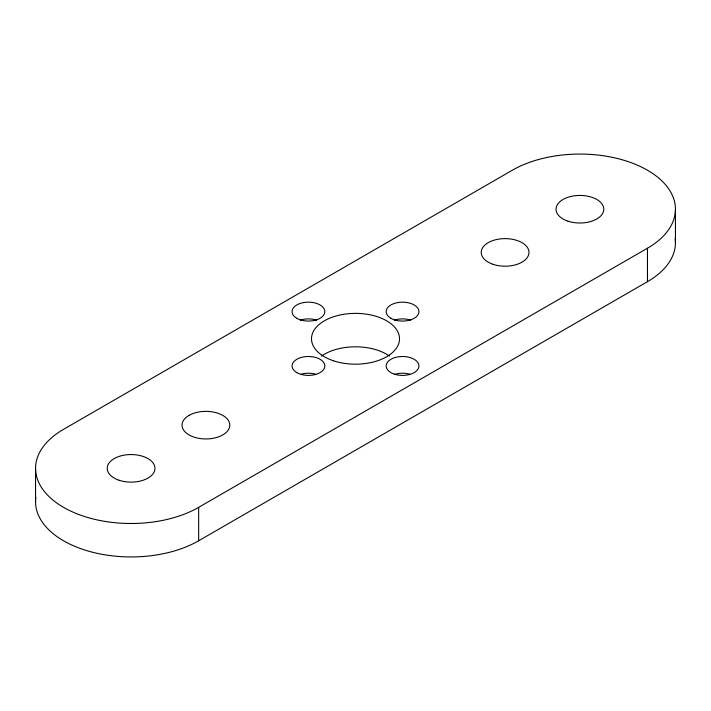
<?xml version="1.0" encoding="UTF-8"?>
<svg xmlns="http://www.w3.org/2000/svg" width="711" height="711" viewBox="0 0 711 711"><rect width="100%" height="100%" fill="white"/><g stroke="black" fill="none" stroke-linecap="round" stroke-linejoin="round"><path stroke-width="1.07" d="M198.662 507.343L647.463 248.228A95.55 55.165 0 0 0 647.463 170.222A95.55 55.165 0 0 0 512.338 170.222L63.537 429.337A95.55 55.165 0 0 0 63.537 507.343A95.55 55.165 0 0 0 198.662 507.343L198.662 540.778A95.55 55.165 0 0 1 91.097 551.869A95.55 55.165 0 0 1 35.843 497.451M198.662 540.778L647.463 281.663A95.55 55.165 0 0 0 675.157 238.327M675.45 209.221L675.45 242.655M647.463 248.228L647.463 281.663M35.55 468.345L35.55 501.779M321.585 356.015A44.02 25.418 0 0 1 389.415 356.015M301.197 374.182A16.38 9.456 0 0 1 315.693 374.182M300.255 320.146A16.38 9.456 0 0 1 316.635 320.146M394.365 320.146A16.38 9.456 0 0 1 410.745 320.146M395.307 374.182A16.38 9.456 0 0 1 409.803 374.182M189.01 415.402L186.575 417.046A23.89 13.793 0 0 0 189.01 434.91A23.89 13.793 0 0 0 219.939 436.314L222.792 434.91A23.89 13.793 0 0 0 222.792 415.402A23.89 13.793 0 0 0 189.01 415.402M296.869 318.306A16.38 9.456 0 0 0 324.269 314.066A16.38 9.456 0 0 0 304.21 302.486A16.38 9.456 0 0 0 296.869 318.306M119.155 480.281A23.89 13.793 0 0 0 154.98 468.345A23.89 13.793 0 0 0 119.155 456.4A23.89 13.793 0 0 0 119.155 480.281M567.956 221.165A23.89 13.793 0 0 0 603.79 209.221A23.89 13.793 0 0 0 567.956 197.285A23.89 13.793 0 0 0 567.956 221.165M493.158 264.35A23.89 13.793 0 0 0 528.993 252.414A23.89 13.793 0 0 0 493.158 240.469A23.89 13.793 0 0 0 493.158 264.35M333.486 360.788A44.02 25.418 0 0 0 399.52 338.783A44.02 25.418 0 0 0 333.486 316.777A44.02 25.418 0 0 0 333.486 360.788M390.97 318.306A16.38 9.456 0 0 0 418.37 314.066A16.38 9.456 0 0 0 398.311 302.486A16.38 9.456 0 0 0 390.97 318.306M296.869 372.635A16.38 9.456 0 0 0 324.269 368.396A16.38 9.456 0 0 0 304.21 356.815A16.38 9.456 0 0 0 296.869 372.635M394.365 374.137A16.38 9.456 0 0 0 418.93 365.952A16.38 9.456 0 0 0 394.365 357.757A16.38 9.456 0 0 0 394.365 374.137"/></g></svg>
